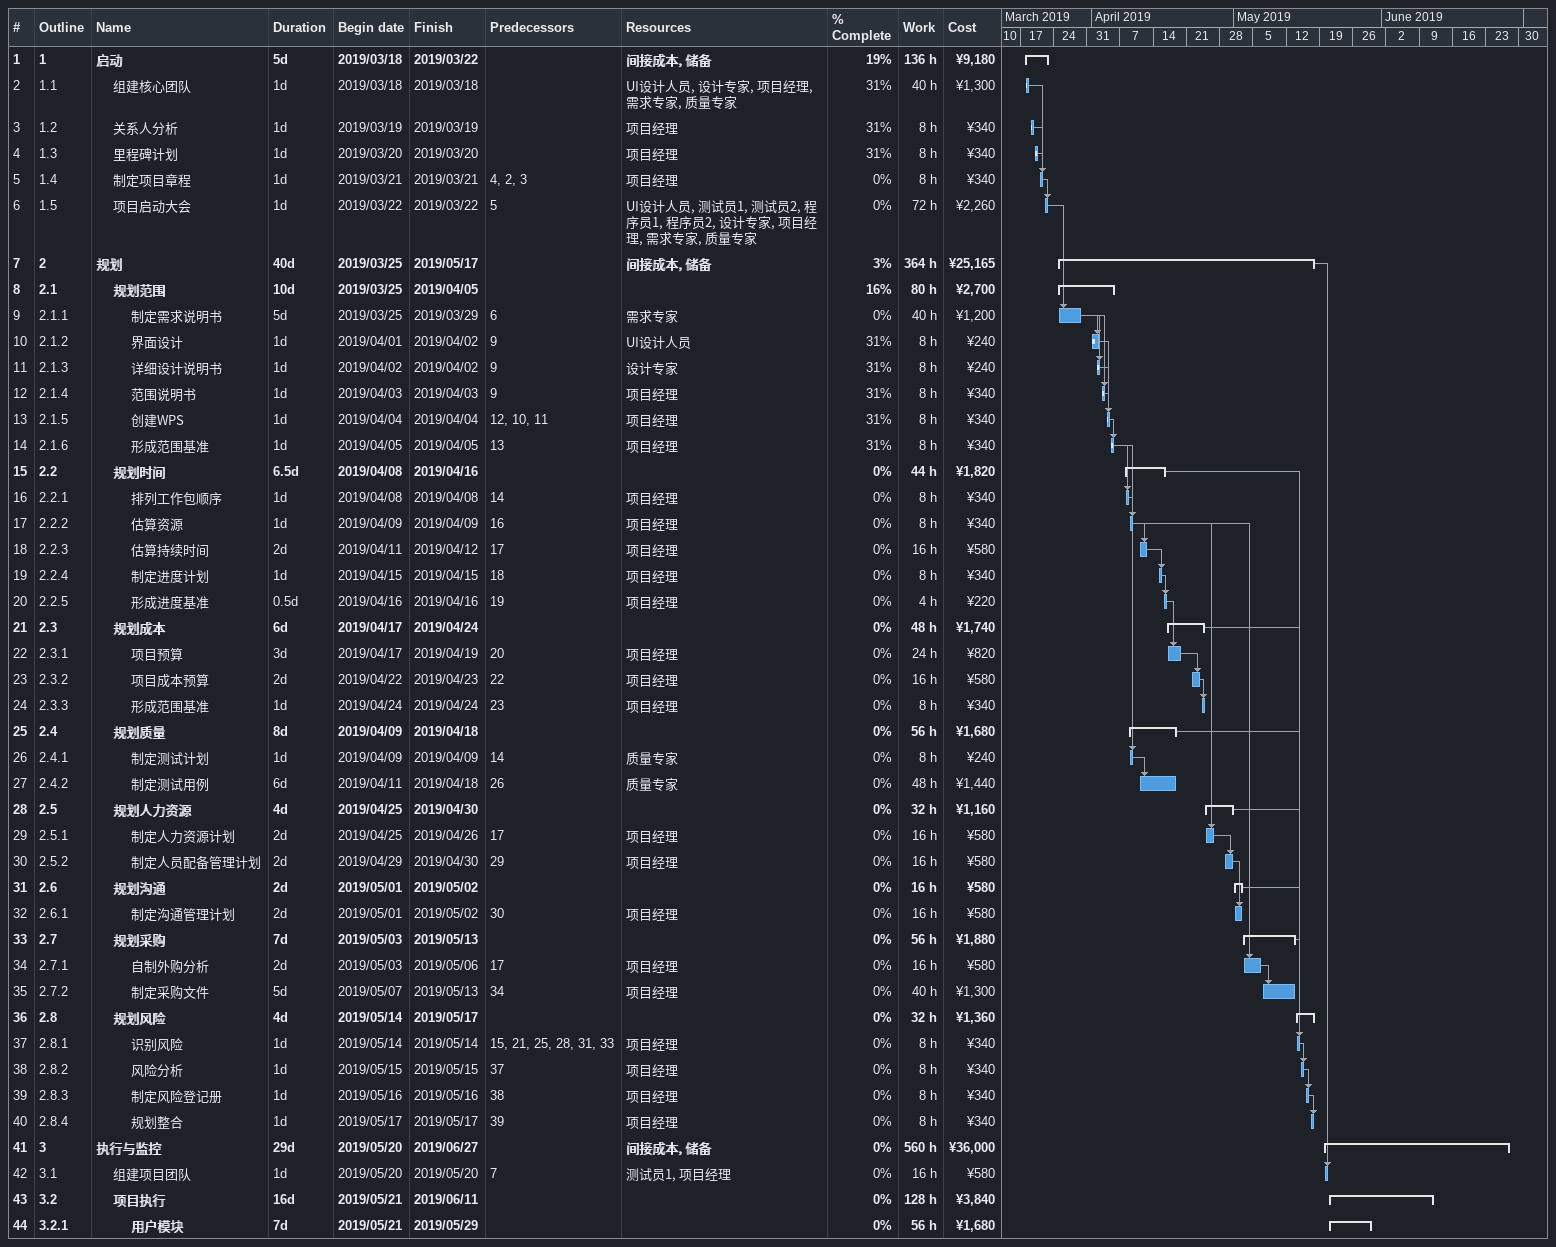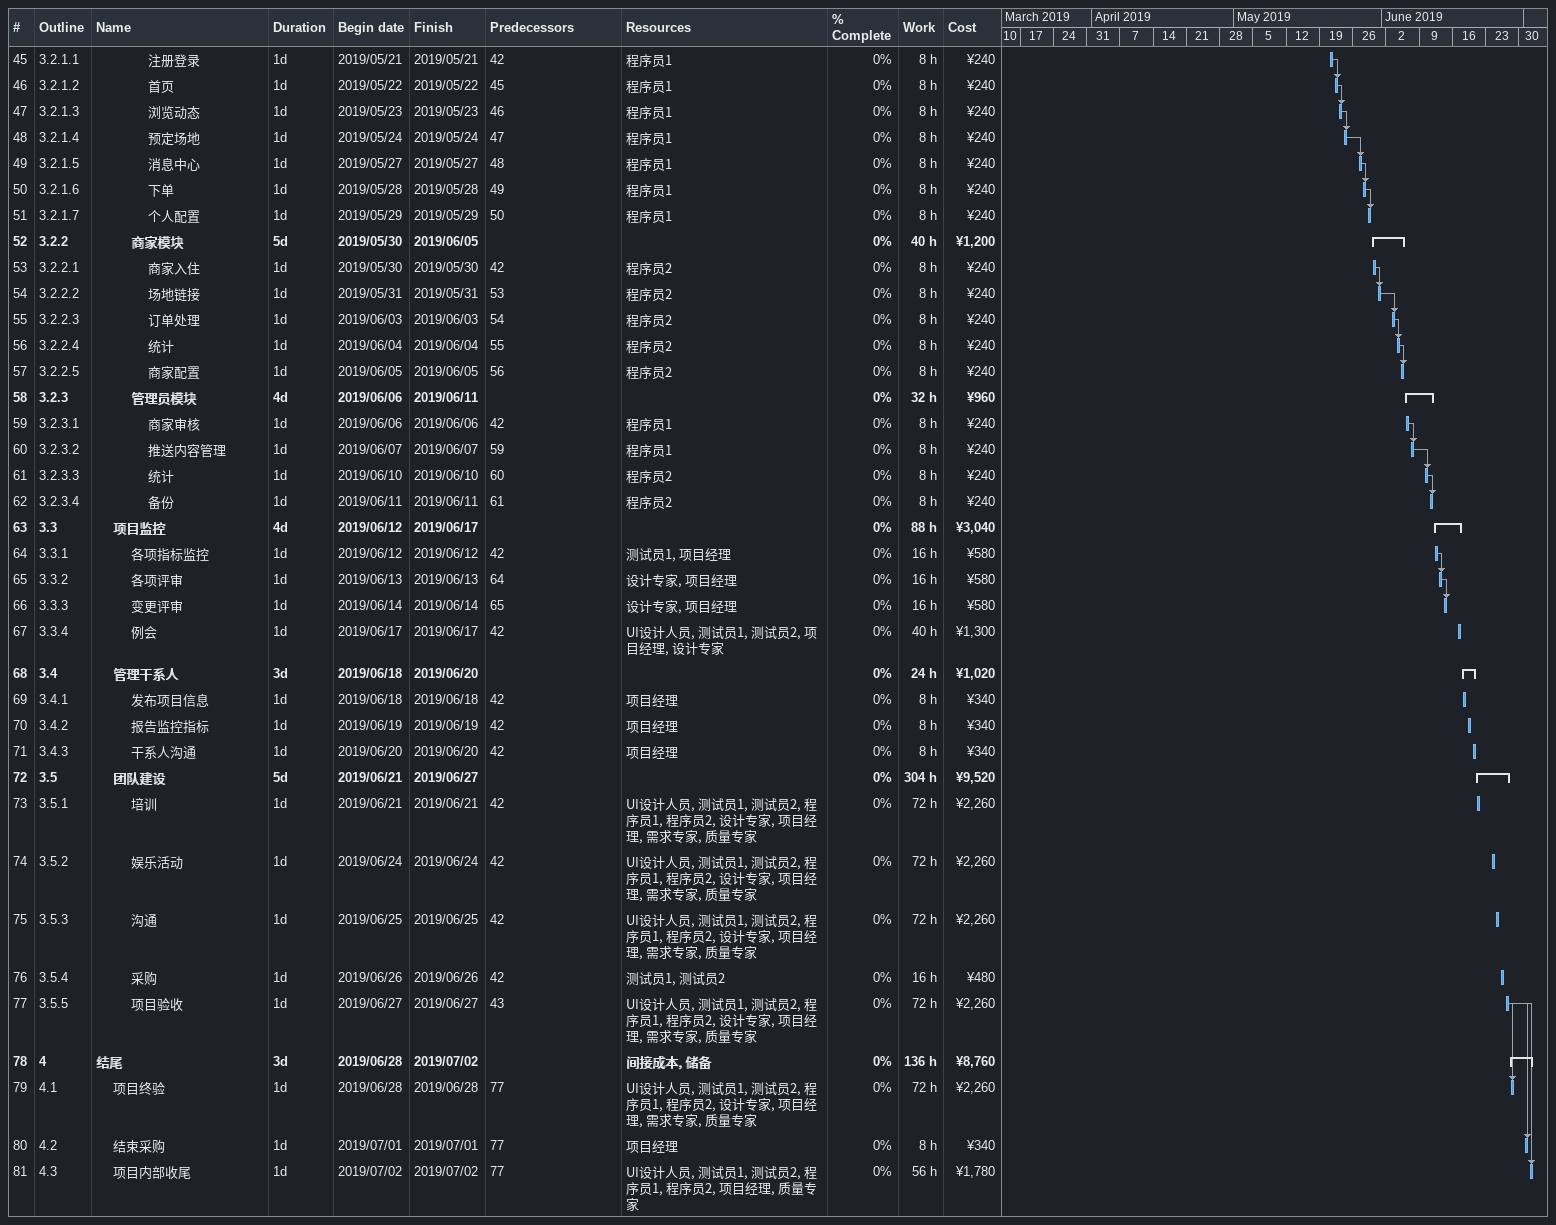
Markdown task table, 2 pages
| ID | WBS | Task | Duration | Start | Finish | Predecessors | Resources | % complete | Work (h) | Cost (¥) |
|---|---|---|---|---|---|---|---|---|---|---|
| 1 | 1 | **启动** | 5d | 2019-03-18 | 2019-03-22 |  | 间接成本, 储备 | 19 | 136 | 9180 |
| 2 | 1.1 | 组建核心团队 | 1d | 2019-03-18 | 2019-03-18 |  | UI设计人员, 设计专家, 项目经理, 需求专家, 质量专家 | 31 | 40 | 1300 |
| 3 | 1.2 | 关系人分析 | 1d | 2019-03-19 | 2019-03-19 |  | 项目经理 | 31 | 8 | 340 |
| 4 | 1.3 | 里程碑计划 | 1d | 2019-03-20 | 2019-03-20 |  | 项目经理 | 31 | 8 | 340 |
| 5 | 1.4 | 制定项目章程 | 1d | 2019-03-21 | 2019-03-21 | 4, 2, 3 | 项目经理 | 0 | 8 | 340 |
| 6 | 1.5 | 项目启动大会 | 1d | 2019-03-22 | 2019-03-22 | 5 | UI设计人员, 测试员1, 测试员2, 程序员1, 程序员2, 设计专家, 项目经理, 需求专家, 质量专家 | 0 | 72 | 2260 |
| 7 | 2 | **规划** | 40d | 2019-03-25 | 2019-05-17 |  | 间接成本, 储备 | 3 | 364 | 25165 |
| 8 | 2.1 | **规划范围** | 10d | 2019-03-25 | 2019-04-05 |  |  | 16 | 80 | 2700 |
| 9 | 2.1.1 | 制定需求说明书 | 5d | 2019-03-25 | 2019-03-29 | 6 | 需求专家 | 0 | 40 | 1200 |
| 10 | 2.1.2 | 界面设计 | 1d | 2019-04-01 | 2019-04-02 | 9 | UI设计人员 | 31 | 8 | 240 |
| 11 | 2.1.3 | 详细设计说明书 | 1d | 2019-04-02 | 2019-04-02 | 9 | 设计专家 | 31 | 8 | 240 |
| 12 | 2.1.4 | 范围说明书 | 1d | 2019-04-03 | 2019-04-03 | 9 | 项目经理 | 31 | 8 | 340 |
| 13 | 2.1.5 | 创建WPS | 1d | 2019-04-04 | 2019-04-04 | 12, 10, 11 | 项目经理 | 31 | 8 | 340 |
| 14 | 2.1.6 | 形成范围基准 | 1d | 2019-04-05 | 2019-04-05 | 13 | 项目经理 | 31 | 8 | 340 |
| 15 | 2.2 | **规划时间** | 6.5d | 2019-04-08 | 2019-04-16 |  |  | 0 | 44 | 1820 |
| 16 | 2.2.1 | 排列工作包顺序 | 1d | 2019-04-08 | 2019-04-08 | 14 | 项目经理 | 0 | 8 | 340 |
| 17 | 2.2.2 | 估算资源 | 1d | 2019-04-09 | 2019-04-09 | 16 | 项目经理 | 0 | 8 | 340 |
| 18 | 2.2.3 | 估算持续时间 | 2d | 2019-04-11 | 2019-04-12 | 17 | 项目经理 | 0 | 16 | 580 |
| 19 | 2.2.4 | 制定进度计划 | 1d | 2019-04-15 | 2019-04-15 | 18 | 项目经理 | 0 | 8 | 340 |
| 20 | 2.2.5 | 形成进度基准 | 0.5d | 2019-04-16 | 2019-04-16 | 19 | 项目经理 | 0 | 4 | 220 |
| 21 | 2.3 | **规划成本** | 6d | 2019-04-17 | 2019-04-24 |  |  | 0 | 48 | 1740 |
| 22 | 2.3.1 | 项目预算 | 3d | 2019-04-17 | 2019-04-19 | 20 | 项目经理 | 0 | 24 | 820 |
| 23 | 2.3.2 | 项目成本预算 | 2d | 2019-04-22 | 2019-04-23 | 22 | 项目经理 | 0 | 16 | 580 |
| 24 | 2.3.3 | 形成范围基准 | 1d | 2019-04-24 | 2019-04-24 | 23 | 项目经理 | 0 | 8 | 340 |
| 25 | 2.4 | **规划质量** | 8d | 2019-04-09 | 2019-04-18 |  |  | 0 | 56 | 1680 |
| 26 | 2.4.1 | 制定测试计划 | 1d | 2019-04-09 | 2019-04-09 | 14 | 质量专家 | 0 | 8 | 240 |
| 27 | 2.4.2 | 制定测试用例 | 6d | 2019-04-11 | 2019-04-18 | 26 | 质量专家 | 0 | 48 | 1440 |
| 28 | 2.5 | **规划人力资源** | 4d | 2019-04-25 | 2019-04-30 |  |  | 0 | 32 | 1160 |
| 29 | 2.5.1 | 制定人力资源计划 | 2d | 2019-04-25 | 2019-04-26 | 17 | 项目经理 | 0 | 16 | 580 |
| 30 | 2.5.2 | 制定人员配备管理计划 | 2d | 2019-04-29 | 2019-04-30 | 29 | 项目经理 | 0 | 16 | 580 |
| 31 | 2.6 | **规划沟通** | 2d | 2019-05-01 | 2019-05-02 |  |  | 0 | 16 | 580 |
| 32 | 2.6.1 | 制定沟通管理计划 | 2d | 2019-05-01 | 2019-05-02 | 30 | 项目经理 | 0 | 16 | 580 |
| 33 | 2.7 | **规划采购** | 7d | 2019-05-03 | 2019-05-13 |  |  | 0 | 56 | 1880 |
| 34 | 2.7.1 | 自制外购分析 | 2d | 2019-05-03 | 2019-05-06 | 17 | 项目经理 | 0 | 16 | 580 |
| 35 | 2.7.2 | 制定采购文件 | 5d | 2019-05-07 | 2019-05-13 | 34 | 项目经理 | 0 | 40 | 1300 |
| 36 | 2.8 | **规划风险** | 4d | 2019-05-14 | 2019-05-17 |  |  | 0 | 32 | 1360 |
| 37 | 2.8.1 | 识别风险 | 1d | 2019-05-14 | 2019-05-14 | 15, 21, 25, 28, 31, 33 | 项目经理 | 0 | 8 | 340 |
| 38 | 2.8.2 | 风险分析 | 1d | 2019-05-15 | 2019-05-15 | 37 | 项目经理 | 0 | 8 | 340 |
| 39 | 2.8.3 | 制定风险登记册 | 1d | 2019-05-16 | 2019-05-16 | 38 | 项目经理 | 0 | 8 | 340 |
| 40 | 2.8.4 | 规划整合 | 1d | 2019-05-17 | 2019-05-17 | 39 | 项目经理 | 0 | 8 | 340 |
| 41 | 3 | **执行与监控** | 29d | 2019-05-20 | 2019-06-27 |  | 间接成本, 储备 | 0 | 560 | 36000 |
| 42 | 3.1 | 组建项目团队 | 1d | 2019-05-20 | 2019-05-20 | 7 | 测试员1, 项目经理 | 0 | 16 | 580 |
| 43 | 3.2 | **项目执行** | 16d | 2019-05-21 | 2019-06-11 |  |  | 0 | 128 | 3840 |
| 44 | 3.2.1 | **用户模块** | 7d | 2019-05-21 | 2019-05-29 |  |  | 0 | 56 | 1680 |
| 45 | 3.2.1.1 | 注册登录 | 1d | 2019-05-21 | 2019-05-21 | 42 | 程序员1 | 0 | 8 | 240 |
| 46 | 3.2.1.2 | 首页 | 1d | 2019-05-22 | 2019-05-22 | 45 | 程序员1 | 0 | 8 | 240 |
| 47 | 3.2.1.3 | 浏览动态 | 1d | 2019-05-23 | 2019-05-23 | 46 | 程序员1 | 0 | 8 | 240 |
| 48 | 3.2.1.4 | 预定场地 | 1d | 2019-05-24 | 2019-05-24 | 47 | 程序员1 | 0 | 8 | 240 |
| 49 | 3.2.1.5 | 消息中心 | 1d | 2019-05-27 | 2019-05-27 | 48 | 程序员1 | 0 | 8 | 240 |
| 50 | 3.2.1.6 | 下单 | 1d | 2019-05-28 | 2019-05-28 | 49 | 程序员1 | 0 | 8 | 240 |
| 51 | 3.2.1.7 | 个人配置 | 1d | 2019-05-29 | 2019-05-29 | 50 | 程序员1 | 0 | 8 | 240 |
| 52 | 3.2.2 | **商家模块** | 5d | 2019-05-30 | 2019-06-05 |  |  | 0 | 40 | 1200 |
| 53 | 3.2.2.1 | 商家入住 | 1d | 2019-05-30 | 2019-05-30 | 42 | 程序员2 | 0 | 8 | 240 |
| 54 | 3.2.2.2 | 场地链接 | 1d | 2019-05-31 | 2019-05-31 | 53 | 程序员2 | 0 | 8 | 240 |
| 55 | 3.2.2.3 | 订单处理 | 1d | 2019-06-03 | 2019-06-03 | 54 | 程序员2 | 0 | 8 | 240 |
| 56 | 3.2.2.4 | 统计 | 1d | 2019-06-04 | 2019-06-04 | 55 | 程序员2 | 0 | 8 | 240 |
| 57 | 3.2.2.5 | 商家配置 | 1d | 2019-06-05 | 2019-06-05 | 56 | 程序员2 | 0 | 8 | 240 |
| 58 | 3.2.3 | **管理员模块** | 4d | 2019-06-06 | 2019-06-11 |  |  | 0 | 32 | 960 |
| 59 | 3.2.3.1 | 商家审核 | 1d | 2019-06-06 | 2019-06-06 | 42 | 程序员1 | 0 | 8 | 240 |
| 60 | 3.2.3.2 | 推送内容管理 | 1d | 2019-06-07 | 2019-06-07 | 59 | 程序员1 | 0 | 8 | 240 |
| 61 | 3.2.3.3 | 统计 | 1d | 2019-06-10 | 2019-06-10 | 60 | 程序员2 | 0 | 8 | 240 |
| 62 | 3.2.3.4 | 备份 | 1d | 2019-06-11 | 2019-06-11 | 61 | 程序员2 | 0 | 8 | 240 |
| 63 | 3.3 | **项目监控** | 4d | 2019-06-12 | 2019-06-17 |  |  | 0 | 88 | 3040 |
| 64 | 3.3.1 | 各项指标监控 | 1d | 2019-06-12 | 2019-06-12 | 42 | 测试员1, 项目经理 | 0 | 16 | 580 |
| 65 | 3.3.2 | 各项评审 | 1d | 2019-06-13 | 2019-06-13 | 64 | 设计专家, 项目经理 | 0 | 16 | 580 |
| 66 | 3.3.3 | 变更评审 | 1d | 2019-06-14 | 2019-06-14 | 65 | 设计专家, 项目经理 | 0 | 16 | 580 |
| 67 | 3.3.4 | 例会 | 1d | 2019-06-17 | 2019-06-17 | 42 | UI设计人员, 测试员1, 测试员2, 项目经理, 设计专家 | 0 | 40 | 1300 |
| 68 | 3.4 | **管理干系人** | 3d | 2019-06-18 | 2019-06-20 |  |  | 0 | 24 | 1020 |
| 69 | 3.4.1 | 发布项目信息 | 1d | 2019-06-18 | 2019-06-18 | 42 | 项目经理 | 0 | 8 | 340 |
| 70 | 3.4.2 | 报告监控指标 | 1d | 2019-06-19 | 2019-06-19 | 42 | 项目经理 | 0 | 8 | 340 |
| 71 | 3.4.3 | 干系人沟通 | 1d | 2019-06-20 | 2019-06-20 | 42 | 项目经理 | 0 | 8 | 340 |
| 72 | 3.5 | **团队建设** | 5d | 2019-06-21 | 2019-06-27 |  |  | 0 | 304 | 9520 |
| 73 | 3.5.1 | 培训 | 1d | 2019-06-21 | 2019-06-21 | 42 | UI设计人员, 测试员1, 测试员2, 程序员1, 程序员2, 设计专家, 项目经理, 需求专家, 质量专家 | 0 | 72 | 2260 |
| 74 | 3.5.2 | 娱乐活动 | 1d | 2019-06-24 | 2019-06-24 | 42 | UI设计人员, 测试员1, 测试员2, 程序员1, 程序员2, 设计专家, 项目经理, 需求专家, 质量专家 | 0 | 72 | 2260 |
| 75 | 3.5.3 | 沟通 | 1d | 2019-06-25 | 2019-06-25 | 42 | UI设计人员, 测试员1, 测试员2, 程序员1, 程序员2, 设计专家, 项目经理, 需求专家, 质量专家 | 0 | 72 | 2260 |
| 76 | 3.5.4 | 采购 | 1d | 2019-06-26 | 2019-06-26 | 42 | 测试员1, 测试员2 | 0 | 16 | 480 |
| 77 | 3.5.5 | 项目验收 | 1d | 2019-06-27 | 2019-06-27 | 43 | UI设计人员, 测试员1, 测试员2, 程序员1, 程序员2, 设计专家, 项目经理, 需求专家, 质量专家 | 0 | 72 | 2260 |
| 78 | 4 | **结尾** | 3d | 2019-06-28 | 2019-07-02 |  | 间接成本, 储备 | 0 | 136 | 8760 |
| 79 | 4.1 | 项目终验 | 1d | 2019-06-28 | 2019-06-28 | 77 | UI设计人员, 测试员1, 测试员2, 程序员1, 程序员2, 设计专家, 项目经理, 需求专家, 质量专家 | 0 | 72 | 2260 |
| 80 | 4.2 | 结束采购 | 1d | 2019-07-01 | 2019-07-01 | 77 | 项目经理 | 0 | 8 | 340 |
| 81 | 4.3 | 项目内部收尾 | 1d | 2019-07-02 | 2019-07-02 | 77 | UI设计人员, 测试员1, 测试员2, 程序员1, 程序员2, 项目经理, 质量专家 | 0 | 56 | 1780 |
